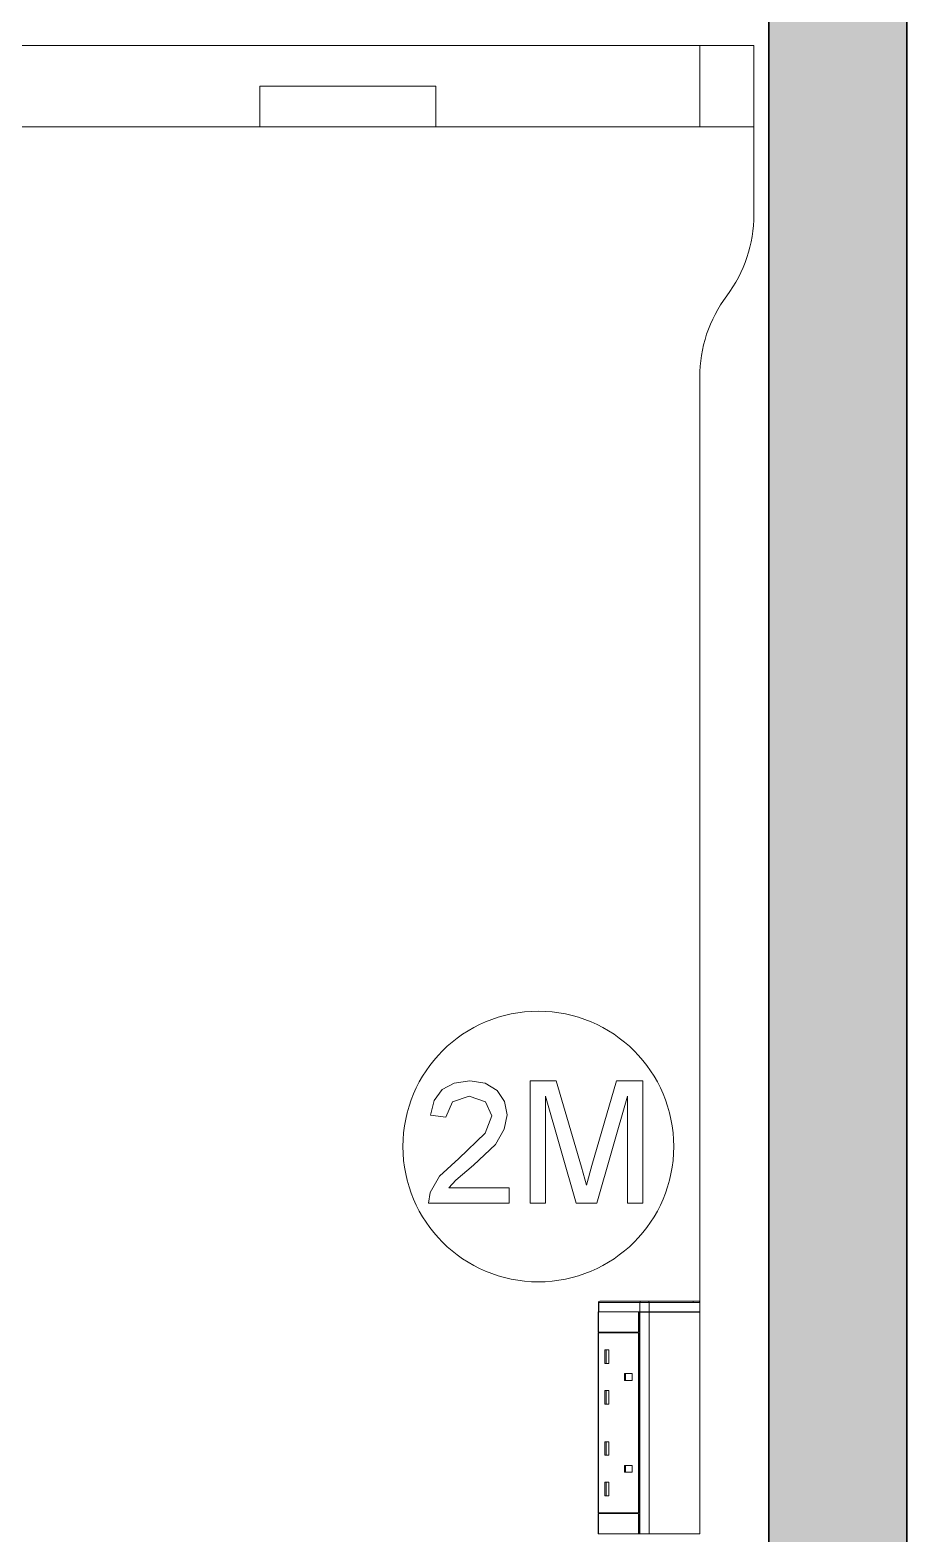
# Model space of a CAD drawing. Header units: millimetres. Extents: x 155927 to 326028, y -36033 to 97293.
# Drawn here: x 168769 to 169416, y 25203 to 26314 of the extents above; entities that cross this region are included whole.
import ezdxf

# ---------------------------------------------------------------- set-up
doc = ezdxf.new("R2010")
doc.units = ezdxf.units.MM
doc.header["$MEASUREMENT"] = 0
for name, color, linetype, lineweight in [('A-WALL-PATT', 7, 'CONTINUOUS', 9), ('I-FURN', 8, 'CONTINUOUS', 9), ('I-WALL', 7, 'CONTINUOUS', 9)]:
    doc.layers.add(name, color=color, linetype=linetype, lineweight=lineweight)

msp = doc.modelspace()

# ---------------------------------------------------------------- hatches: boundary and pattern name
at = {"layer": 'A-WALL-PATT'}
msp.add_hatch(color=256, dxfattribs=at).paths.add_polyline_path([(169314.4, 20759.6), (169416.4, 20759.6), (169416.4, 26325.6), (169314.4, 26325.6), (169314.4, 20839.8)], flags=0)

# ---------------------------------------------------------------- linework, layer by layer
at = {"layer": 'I-FURN'}
for p, q in [((168503.4, 26302.8), (169303.4, 26302.8)), ((169303.4, 26302.8), (168503.4, 26302.8)), ((168503.4, 26302.8), (169303.4, 26302.8)), ((169263.4, 26302.8), (168543.4, 26302.8)), ((169303.4, 26302.8), (169263.4, 26302.8)), ((169263.4, 26302.8), (169263.4, 26242.8)), ((169263.4, 26302.8), (169263.4, 26242.8)), ((169303.4, 26302.8), (169303.4, 26242.8)), ((169303.4, 26302.8), (169303.4, 26242.8)), ((169303.4, 26177.8), (169303.4, 26302.8)), ((169303.4, 26302.8), (169303.4, 26177.8)), ((168938.4, 26242.8), (168938.4, 26272.8)), ((168938.4, 26272.8), (169068.4, 26272.8)), ((169068.4, 26272.8), (168938.4, 26272.8)), ((168938.4, 26272.8), (168938.4, 26242.8)), ((169068.4, 26272.8), (169068.4, 26242.8)), ((169068.4, 26272.8), (169068.4, 26242.8)), ((168938.4, 26242.8), (168503.4, 26242.8)), ((168543.4, 26242.8), (169263.4, 26242.8)), ((169068.4, 26242.8), (168938.4, 26242.8)), ((169303.4, 26242.8), (169068.4, 26242.8)), ((169263.4, 26242.8), (169303.4, 26242.8)), ((169263.4, 25374.1), (169263.4, 26057.8)), ((169263.4, 26057.8), (169263.4, 25374.1)), ((169082.1, 25536.2), (169073.3, 25531.4)), ((169093.5, 25537.9), (169082.1, 25536.2)), ((169104.9, 25536.1), (169093.5, 25537.9)), ((169113.7, 25530.6), (169104.9, 25536.1)), ((169157.5, 25537.9), (169138.1, 25537.9)), ((169138.1, 25537.9), (169138.1, 25447.5)), ((169176, 25474.1), (169157.5, 25537.9)), ((169202, 25537.9), (169183.8, 25475.3)), ((169221.4, 25537.9), (169202, 25537.9)), ((169221.4, 25447.5), (169221.4, 25537.9)), ((169073.3, 25531.4), (169067.4, 25523.4)), ((169080.7, 25522.4), (169093.2, 25526.6)), ((169093.2, 25526.6), (169105.2, 25522.3)), ((169119.3, 25522.5), (169113.7, 25530.6)), ((169149.4, 25447.5), (169149.4, 25526.6)), ((169149.4, 25526.6), (169172.1, 25447.5)), ((169187.4, 25447.5), (169210.1, 25526.6)), ((169210.1, 25526.6), (169210.1, 25447.5)), ((169067.4, 25523.4), (169064.6, 25512.4)), ((169075.9, 25511), (169080.7, 25522.4)), ((169105.2, 25522.3), (169109.8, 25512)), ((169121.1, 25512.7), (169119.3, 25522.5)), ((169064.6, 25512.4), (169075.9, 25511)), ((169109.8, 25512), (169105, 25499.2)), ((169112.5, 25490.9), (169119.1, 25502)), ((169119.1, 25502), (169121.1, 25512.7)), ((169105, 25499.2), (169085.4, 25480.4)), ((169096.3, 25475.4), (169112.5, 25490.9)), ((169085.4, 25480.4), (169071.3, 25467.3)), ((169083.3, 25464.5), (169096.3, 25475.4)), ((169179.8, 25460.8), (169176, 25474.1)), ((169183.8, 25475.3), (169179.8, 25460.8)), ((169071.3, 25467.3), (169064.4, 25455.3)), ((169078.2, 25458.8), (169083.3, 25464.5)), ((169122.6, 25458.8), (169078.2, 25458.8)), ((169122.6, 25447.5), (169122.6, 25458.8)), ((169064.4, 25455.3), (169063.2, 25447.5)), ((169063.2, 25447.5), (169122.6, 25447.5)), ((169138.1, 25447.5), (169149.4, 25447.5)), ((169172.1, 25447.5), (169187.4, 25447.5)), ((169210.1, 25447.5), (169221.4, 25447.5)), ((169188.6, 25374.1), (169188.6, 25367.1)), ((169188.6, 25374.1), (169188.8, 25374.1)), ((169188.6, 25374.1), (169188.6, 25367.1)), ((169188.6, 25367.1), (169188.6, 25374.1)), ((169188.8, 25374.1), (169219.1, 25374.1)), ((169188.8, 25374.1), (169188.8, 25367.1)), ((169188.9, 25374.9), (169189, 25374.9)), ((169219.9, 25375.1), (169189.6, 25375.1)), ((169219.9, 25375.1), (169189.6, 25375.1)), ((169219.1, 25374.1), (169226, 25374.1)), ((169219.1, 25374.1), (169219.1, 25367.1)), ((169219.9, 25375.1), (169258.5, 25375.1)), ((169225.4, 25375.1), (169219.9, 25375.1)), ((169262.5, 25375.1), (169225.4, 25375.1)), ((169226, 25374.1), (169263.4, 25374.1)), ((169226, 25374.1), (169226, 25367.1)), ((169258.5, 25375.1), (169258.5, 25374.1)), ((169258.5, 25375.1), (169262.5, 25375.1)), ((169263.4, 25374.1), (169263.4, 25367.1)), ((169263.5, 25367.1), (169263.5, 25374.1)), ((169188.4, 25352.1), (169188.4, 25367.1)), ((169188.4, 25367.1), (169218.2, 25367.1)), ((169188.6, 25367.1), (169188.8, 25367.1)), ((169188.6, 25367), (169188.6, 25203.1)), ((169188.8, 25367.1), (169219.1, 25367.1)), ((169218.2, 25367.1), (169218.2, 25352.1)), ((169218.4, 25352.1), (169218.4, 25367)), ((169218.4, 25367), (169219.1, 25367)), ((169219.1, 25367.1), (169226, 25367.1)), ((169226, 25367), (169219.1, 25367)), ((169219.1, 25367), (169219.1, 25203.1)), ((169226, 25367.1), (169263.4, 25367.1)), ((169263.4, 25367), (169226, 25367)), ((169226, 25367), (169226, 25203.1)), ((169263.4, 25367), (169263.4, 25203.1)), ((169263.5, 25203.1), (169263.5, 25367)), ((169218.2, 25352.1), (169188.4, 25352.1)), ((169188.4, 25351.6), (169218.2, 25351.6)), ((169188.4, 25218.6), (169188.4, 25351.6)), ((169188.8, 25351.6), (169188.8, 25352.1)), ((169218.2, 25351.6), (169218.2, 25218.6)), ((169218.4, 25218.6), (169218.4, 25351.6)), ((169193.4, 25339), (169193.4, 25329)), ((169193.4, 25339), (169196.3, 25339)), ((169194.2, 25339), (169194.2, 25329)), ((169196.3, 25339), (169196.3, 25329)), ((169193.4, 25329), (169196.3, 25329)), ((169207.8, 25321.5), (169207.8, 25316.5)), ((169213.5, 25321.5), (169207.8, 25321.5)), ((169207.8, 25316.5), (169213.5, 25316.5)), ((169208.5, 25321.5), (169208.5, 25316.5)), ((169213.5, 25316.5), (169213.5, 25321.5)), ((169193.4, 25309), (169193.4, 25299)), ((169193.4, 25309), (169196.3, 25309)), ((169194.2, 25309), (169194.2, 25299)), ((169196.3, 25309), (169196.3, 25299)), ((169193.4, 25299), (169196.3, 25299)), ((169193.4, 25271.2), (169193.4, 25261.2)), ((169193.4, 25271.2), (169196.3, 25271.2)), ((169194.2, 25271.2), (169194.2, 25261.2)), ((169196.3, 25271.2), (169196.3, 25261.2)), ((169193.4, 25261.2), (169196.3, 25261.2)), ((169207.8, 25253.7), (169207.8, 25248.7)), ((169207.8, 25253.7), (169213.5, 25253.7)), ((169207.8, 25248.7), (169213.5, 25248.7)), ((169208.5, 25253.7), (169208.5, 25248.7)), ((169213.5, 25253.7), (169213.5, 25248.7)), ((169193.4, 25241.2), (169193.4, 25231.2)), ((169193.4, 25241.2), (169196.3, 25241.2)), ((169194.2, 25241.2), (169194.2, 25231.2)), ((169196.3, 25241.2), (169196.3, 25231.2)), ((169193.4, 25231.2), (169196.3, 25231.2)), ((169188.4, 25218.6), (169218.2, 25218.6)), ((169188.4, 25218.1), (169218.2, 25218.1)), ((169188.4, 25203.1), (169188.4, 25218.1)), ((169188.8, 25218.1), (169188.8, 25218.6)), ((169218.2, 25218.1), (169218.2, 25203.1)), ((169218.4, 25203.1), (169218.4, 25218.1)), ((169218.2, 25203.1), (169188.4, 25203.1)), ((169218.2, 25203.1), (169220.7, 25203.1)), ((169219.1, 25203.1), (169218.4, 25203.1)), ((169219.1, 25203.1), (169226, 25203.1)), ((169226, 25203.1), (169263.4, 25203.1))]:
    msp.add_line(p, q, dxfattribs=at)
at = {"layer": 'I-FURN', "flags": 128}
for points in [[(169188.6, 25374.1), (169188.6, 25374.2), (169188.6, 25374.2), (169188.6, 25374.3), (169188.6, 25374.3), (169188.6, 25374.3), (169188.6, 25374.4), (169188.7, 25374.4), (169188.7, 25374.4), (169188.7, 25374.5), (169188.7, 25374.5), (169188.7, 25374.6), (169188.7, 25374.6), (169188.7, 25374.6)], [(169225.4, 25375.1), (169225.3, 25375.1), (169225.2, 25375.1), (169225, 25375.1), (169224.9, 25375.1), (169224.7, 25375.1), (169224.6, 25375.1), (169224.4, 25375.1), (169224.3, 25375.1), (169224.1, 25375.1), (169224, 25375.1), (169223.8, 25375.1), (169223.6, 25375.1), (169223.5, 25375.1), (169223.3, 25375.1), (169223.2, 25375.1), (169223, 25375.1), (169222.8, 25375.1), (169222.7, 25375.1), (169222.5, 25375.1), (169222.4, 25375.1), (169222.2, 25375.1), (169222.1, 25375.1), (169221.9, 25375.1), (169221.8, 25375.1), (169221.6, 25375.1), (169221.5, 25375.1), (169221.3, 25375.1), (169221.2, 25375.1), (169221, 25375.1), (169220.9, 25375.1), (169220.8, 25375.1), (169220.7, 25375.1), (169220.5, 25375.1), (169220.4, 25375.1), (169220.3, 25375.1), (169220.2, 25375.1), (169220.1, 25375.1), (169220, 25375.1), (169219.9, 25375.1)], [(169262.5, 25375.1), (169262.2, 25375.1), (169261.8, 25375.1), (169261.2, 25375.1), (169260.5, 25375.1), (169259.7, 25375.1), (169258.8, 25375.1), (169257.7, 25375.1), (169256.5, 25375.1), (169255.1, 25375.1), (169253.7, 25375.1), (169252.1, 25375.1), (169250.4, 25375.1), (169248.6, 25375.1), (169246.6, 25375.1), (169244.6, 25375.1), (169242.4, 25375.1), (169240.2, 25375.1), (169237.8, 25375.1), (169235.4, 25375.1), (169232.8, 25375.1), (169230.2, 25375.1), (169227.5, 25375.1), (169225.4, 25375.1)], [(169258.5, 25375.1), (169258.6, 25375.1), (169258.8, 25375.1), (169258.9, 25375.1), (169259.1, 25375.1), (169259.3, 25375.1), (169259.4, 25375.1), (169259.6, 25375.1), (169259.7, 25375.1), (169259.9, 25375.1), (169260, 25375.1), (169260.2, 25375.1), (169260.3, 25375.1), (169260.4, 25375.1), (169260.6, 25375.1), (169260.7, 25375.1), (169260.8, 25375.1), (169261, 25375.1), (169261.1, 25375.1), (169261.2, 25375.1), (169261.3, 25375.1), (169261.4, 25375.1), (169261.5, 25375.1), (169261.6, 25375.1), (169261.7, 25375.1), (169261.8, 25375.1), (169261.9, 25375.1), (169262, 25375.1), (169262.1, 25375.1), (169262.1, 25375.1), (169262.2, 25375.1), (169262.2, 25375.1), (169262.3, 25375.1), (169262.3, 25375.1), (169262.4, 25375.1), (169262.4, 25375.1), (169262.4, 25375.1), (169262.4, 25375.1), (169262.5, 25375.1), (169262.5, 25375.1)], [(169262.5, 25375.1), (169262.5, 25375.1), (169262.5, 25375.1), (169262.6, 25375.1), (169262.6, 25375.1), (169262.7, 25375.1), (169262.7, 25375.1), (169262.7, 25375.1), (169262.8, 25375.1), (169262.8, 25375.1), (169262.8, 25375.1), (169262.9, 25375), (169262.9, 25375), (169263, 25375), (169263, 25375), (169263, 25375), (169263.1, 25374.9), (169263.1, 25374.9), (169263.1, 25374.9), (169263.1, 25374.9), (169263.2, 25374.8), (169263.2, 25374.8), (169263.2, 25374.8), (169263.3, 25374.7), (169263.3, 25374.7), (169263.3, 25374.7), (169263.3, 25374.6), (169263.3, 25374.6), (169263.4, 25374.6), (169263.4, 25374.5), (169263.4, 25374.5), (169263.4, 25374.5), (169263.4, 25374.4), (169263.4, 25374.4), (169263.4, 25374.3), (169263.4, 25374.3), (169263.4, 25374.3), (169263.5, 25374.2), (169263.5, 25374.2), (169263.5, 25374.1), (169263.5, 25374.1)], [(169262.5, 25375.1), (169262.5, 25375.1), (169262.5, 25375.1)]]:
    msp.add_lwpolyline(points, dxfattribs=at)
at = {"layer": 'I-FURN'}
for centre, start, end in [((169203.4, 26177.8), 323.1301, 0), ((169203.4, 26177.8), 323.1301, 0), ((169363.4, 26057.8), 143.1301, 180), ((169363.4, 26057.8), 143.1301, 180), ((169144.2, 25489.3), 0, 180), ((169144.2, 25489.3), 180, 0)]:
    msp.add_arc(centre, 100, start, end, dxfattribs=at)
for centre, major_axis, ratio, start_param, end_param in [((169189.6, 25374.1), (0, 1), 0.819152, 0, 1.570796), ((169219.9, 25374.1), (0, -1), 0.819152, 3.141593, 4.712389), ((169225.4, 25374.1), (0, -1), 0.56467, 1.570796, 3.141593), ((169262.5, 25374.1), (0, -1), 0.998113, 1.570796, 3.141593)]:
    msp.add_ellipse(centre, major_axis=major_axis, ratio=ratio, start_param=start_param, end_param=end_param, dxfattribs=at)
at = {"layer": 'I-WALL', "lineweight": 30}
for p, q in [((169314.4, 26325.6), (169314.4, 20759.6)), ((169416.4, 20759.6), (169416.4, 26325.6))]:
    msp.add_line(p, q, dxfattribs=at)

doc.saveas('drawing.dxf')
